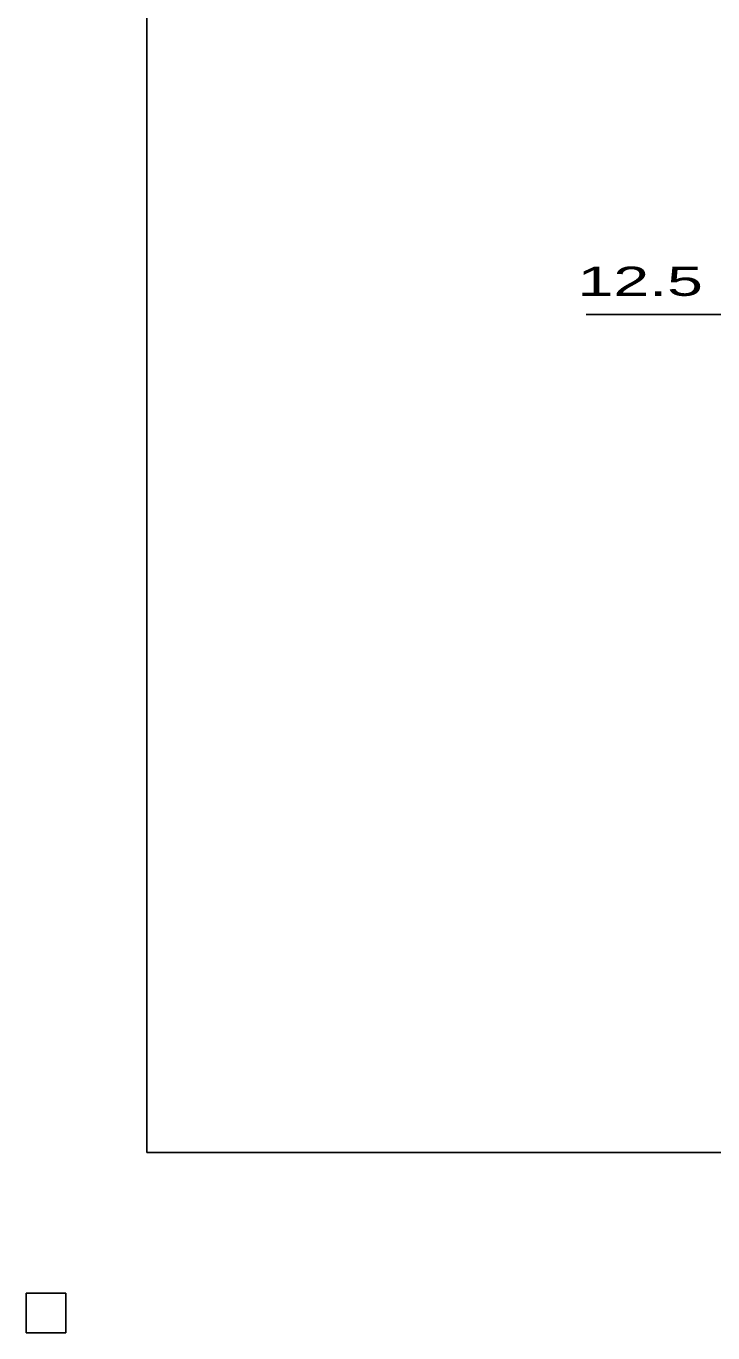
# Model space of a CAD drawing. Units: millimetres, scale not verified. Extents: x -1456 to 1385, y -1026 to 843.
# Drawn here: x -1456 to -1042, y -1026 to -238 of the extents above; entities that cross this region are included whole.
import ezdxf
from ezdxf.enums import TextEntityAlignment as Align

# ---------------------------------------------------------------- set-up
doc = ezdxf.new("R2010")
doc.units = ezdxf.units.MM
doc.header["$LTSCALE"] = 8
for name, color, linetype, lineweight in [('0_2', 150, 'Continuous', 25), ('22', 4, 'Continuous', 25), ('32', 4, 'Continuous', 25), ('48', 3, 'Continuous', 25), ('54', 2, 'Continuous', 25), ('56', 2, 'Continuous', 25)]:
    doc.layers.add(name, color=color, linetype=linetype, lineweight=lineweight)
doc.styles.add('ベクトル', font='')
doc.styles.get('ベクトル').set_extended_font_data('ベクトル')

msp = doc.modelspace()

# ---------------------------------------------------------------- linework, layer by layer
at = {"layer": '0_2'}
for p, q in [((-1383.2, -917.2), (-1383.2, 842.8)), ((1384.8, -917.2), (-1383.2, -917.2)), ((-1432, -1002), (-1456, -1002)), ((-1456, -1002), (-1456, -1026)), ((-1432, -1002), (-1456, -1002)), ((-1456, -1002), (-1456, -1026)), ((-1432, -1002), (-1456, -1002)), ((-1456, -1002), (-1456, -1026)), ((-1432, -1002), (-1456, -1002)), ((-1456, -1002), (-1456, -1026)), ((-1432, -1002), (-1456, -1002)), ((-1456, -1002), (-1456, -1026)), ((-1432, -1026), (-1432, -1002)), ((-1432, -1026), (-1432, -1002)), ((-1432, -1026), (-1432, -1002)), ((-1432, -1026), (-1432, -1002)), ((-1432, -1026), (-1432, -1002)), ((-1456, -1026), (-1432, -1026)), ((-1456, -1026), (-1432, -1026)), ((-1456, -1026), (-1432, -1026)), ((-1456, -1026), (-1432, -1026)), ((-1456, -1026), (-1432, -1026))]:
    msp.add_line(p, q, dxfattribs=at)
at = {"layer": '22'}
msp.add_line((-1118.5, -412), (-1022.5, -412), dxfattribs=at)
at = {"layer": '32'}
for p, q in [((-1432, -1002), (-1456, -1002)), ((-1456, -1002), (-1456, -1026)), ((-1432, -1002), (-1456, -1002)), ((-1456, -1002), (-1456, -1026)), ((-1432, -1002), (-1456, -1002)), ((-1456, -1002), (-1456, -1026)), ((-1432, -1002), (-1456, -1002)), ((-1456, -1002), (-1456, -1026)), ((-1432, -1002), (-1456, -1002)), ((-1456, -1002), (-1456, -1026)), ((-1432, -1026), (-1432, -1002)), ((-1432, -1026), (-1432, -1002)), ((-1432, -1026), (-1432, -1002)), ((-1432, -1026), (-1432, -1002)), ((-1432, -1026), (-1432, -1002)), ((-1456, -1026), (-1432, -1026)), ((-1456, -1026), (-1432, -1026)), ((-1456, -1026), (-1432, -1026)), ((-1456, -1026), (-1432, -1026)), ((-1456, -1026), (-1432, -1026))]:
    msp.add_line(p, q, dxfattribs=at)
at = {"layer": '48'}
for p, q in [((-1432, -1002), (-1456, -1002)), ((-1456, -1002), (-1456, -1026)), ((-1432, -1002), (-1456, -1002)), ((-1456, -1002), (-1456, -1026)), ((-1432, -1002), (-1456, -1002)), ((-1456, -1002), (-1456, -1026)), ((-1432, -1002), (-1456, -1002)), ((-1456, -1002), (-1456, -1026)), ((-1432, -1002), (-1456, -1002)), ((-1456, -1002), (-1456, -1026)), ((-1432, -1026), (-1432, -1002)), ((-1432, -1026), (-1432, -1002)), ((-1432, -1026), (-1432, -1002)), ((-1432, -1026), (-1432, -1002)), ((-1432, -1026), (-1432, -1002)), ((-1456, -1026), (-1432, -1026)), ((-1456, -1026), (-1432, -1026)), ((-1456, -1026), (-1432, -1026)), ((-1456, -1026), (-1432, -1026)), ((-1456, -1026), (-1432, -1026))]:
    msp.add_line(p, q, dxfattribs=at)
at = {"layer": '54'}
for p, q in [((-1432, -1002), (-1456, -1002)), ((-1456, -1002), (-1456, -1026)), ((-1432, -1002), (-1456, -1002)), ((-1456, -1002), (-1456, -1026)), ((-1432, -1002), (-1456, -1002)), ((-1456, -1002), (-1456, -1026)), ((-1432, -1026), (-1432, -1002)), ((-1432, -1026), (-1432, -1002)), ((-1432, -1026), (-1432, -1002)), ((-1456, -1026), (-1432, -1026)), ((-1456, -1026), (-1432, -1026)), ((-1456, -1026), (-1432, -1026))]:
    msp.add_line(p, q, dxfattribs=at)
at = {"layer": '56', "color": 4}
for p, q in [((-1432, -1002), (-1456, -1002)), ((-1456, -1002), (-1456, -1026)), ((-1432, -1002), (-1456, -1002)), ((-1456, -1002), (-1456, -1026)), ((-1432, -1002), (-1456, -1002)), ((-1456, -1002), (-1456, -1026)), ((-1432, -1026), (-1432, -1002)), ((-1432, -1026), (-1432, -1002)), ((-1432, -1026), (-1432, -1002)), ((-1456, -1026), (-1432, -1026)), ((-1456, -1026), (-1432, -1026)), ((-1456, -1026), (-1432, -1026))]:
    msp.add_line(p, q, dxfattribs=at)

# ---------------------------------------------------------------- texts
at = {"layer": '22', "color": 2, "style": 'ベクトル', "width": 1.65}
msp.add_text(' 12.5 ', height=17.6, dxfattribs=at).set_placement((-1134.5, -392), align=Align.MIDDLE_LEFT)

doc.saveas('drawing.dxf')
